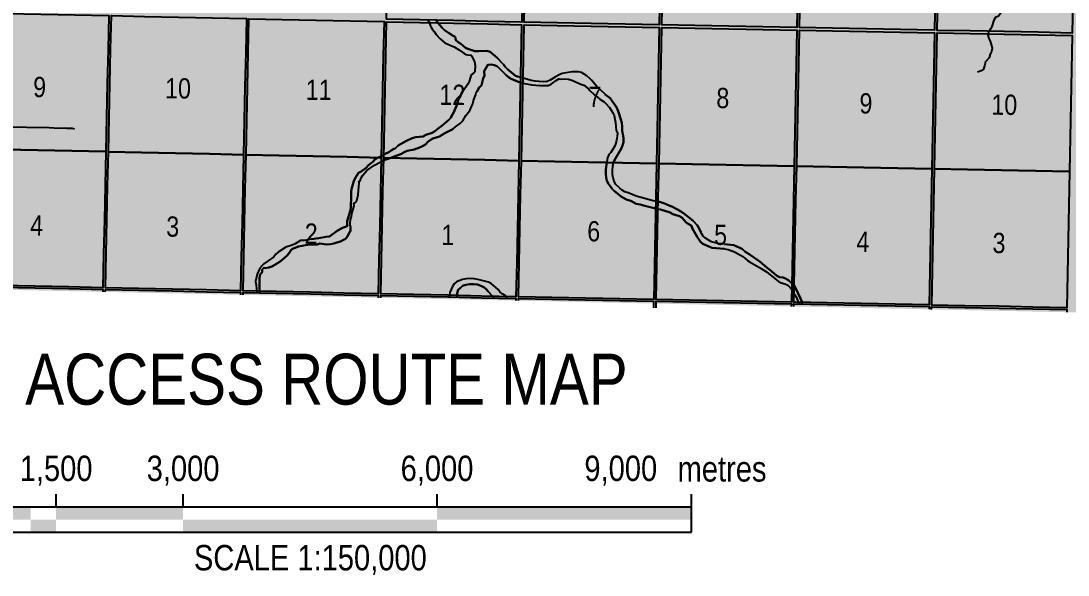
# Model space of a CAD drawing. Extents: x 406396 to 410344, y 6062839 to 6066265.
# Drawn here: x 409497.9 to 409909.4, y 6062839.4 to 6063057.3 of the extents above; entities that cross this region are included whole.
import ezdxf
from ezdxf.enums import TextEntityAlignment as Align

# ---------------------------------------------------------------- set-up
doc = ezdxf.new("R2010")
doc.units = 0
doc.header["$LTSCALE"] = 5
doc.linetypes.add('DASHED2', pattern=[9.525, 6.35, -3.175])
for name, color, linetype in [('30', 20, 'Continuous'), ('44', 7, 'Continuous'), ('DETAIL-T', 7, 'Continuous'), ('Quarters', 8, 'Continuous'), ('RoadSeg', 57, 'DASHED2'), ('T-WATER', 160, 'Continuous')]:
    doc.layers.add(name, color=color, linetype=linetype)
doc.layers.add('ROUTE-MAP-BACKGROUND-H', color=7, linetype='Continuous', true_color=0xf0ebff)
doc.styles.add('120', font='ARIALN.TTF', dxfattribs={"height": 13})
doc.styles.add('80', font='ARIALN.TTF', dxfattribs={"height": 10})
doc.styles.add('80CG', font='ARIALN.TTF', dxfattribs={"height": 10})

# ---------------------------------------------------------------- blocks, each defined once
blk = doc.blocks.new('*U433')
at = {"color": 0}
for p, q in [((-150, 0), (-150, 15)), ((-100, 10), (-100, 15)), ((-50, 10), (-50, 15)), ((50, 10), (50, 15)), ((150.24, 0), (150.24, 15)), ((-150, 10), (150.24, 10)), ((-150, 0), (150.24, 0))]:
    blk.add_line(p, q, dxfattribs=at)
for points in [[(-140, 10), (-130, 10), (-140, 5), (-130, 5)], [(-120, 10), (-110, 10), (-120, 5), (-110, 5)], [(-100, 10), (-50, 10), (-100, 5), (-50, 5)], [(50, 10), (150.24, 10), (50, 5), (150.24, 5)], [(-150, 5), (-140, 5), (-150, 0), (-140, 0)], [(-130, 5), (-120, 5), (-130, 0), (-120, 0)], [(-110, 5), (-100, 5), (-110, 0), (-100, 0)], [(-50, 5), (50, 5), (-50, 0), (50, 0)]]:
    blk.add_solid(points, dxfattribs=at)
at = {"color": 0, "style": '80'}
blk.add_text('metres', height=10, dxfattribs=at).set_placement((162.24, 20), align=Align.CENTER)
at = {"color": 0, "char_height": 10, "style": '80'}
for s, insert, attachment_point in [('0', (-150, 30.21), 2), ('1,500', (-100, 30.21), 2), ('3,000', (-50, 30.21), 2), ('6,000', (50, 30.21), 2), ('9,000', (136.7, 30.22), 3), ('SCALE 1:150,000', (0.12, -5), 2)]:
    blk.add_mtext(s, dxfattribs=dict(at, insert=insert, attachment_point=attachment_point))

msp = doc.modelspace()

# ---------------------------------------------------------------- hatches: boundary and pattern name
at = {"layer": 'ROUTE-MAP-BACKGROUND-H'}
h = msp.add_hatch(color=256, dxfattribs=at)
h.dxf.hatch_style = 1
h.paths.add_polyline_path([(410258.66, 6063255.58), (410260.58, 6063368.34), (410268.76, 6064233.9), (408843.43, 6064264.01), (408831.79, 6063292.96), (408823.13, 6062965.95), (408855.63, 6062965.09), (408869, 6062964.74), (410253.21, 6062935.45)])

# ---------------------------------------------------------------- linework, layer by layer
at = {"layer": '30', "color": 4, "linetype": 'Continuous'}
for points in [[(409688.43, 6062948.93), (409688.14, 6062949.36), (409687.05, 6062949.99), (409686.13, 6062950.73), (409685.45, 6062951.73), (409684.49, 6062952.46), (409682.69, 6062954), (409681.57, 6062954.56), (409677.48, 6062955.63), (409676.03, 6062955.88), (409674.39, 6062955.99), (409672.88, 6062955.85), (409671.46, 6062955.61), (409669.05, 6062954.65), (409668.15, 6062953.89), (409667.44, 6062952.9), (409667, 6062951.65), (409666.39, 6062950.56), (409666.32, 6062949.42)], [(409683.19, 6062949.05), (409681.45, 6062950.84), (409680.77, 6062951.86), (409679.84, 6062952.62), (409678.65, 6062953.18), (409677.33, 6062953.59), (409675.74, 6062953.75), (409674.11, 6062953.8), (409672.69, 6062953.56), (409671.47, 6062953.17), (409670.57, 6062952.38), (409669.76, 6062951.53), (409669.31, 6062950.26), (409669.3, 6062949.35)]]:
    msp.add_lwpolyline(points, dxfattribs=at)
at = {"layer": '44', "color": 7, "linetype": 'Continuous'}
msp.add_line((409612, 6062971.5), (409611.99, 6062971.5), dxfattribs=at)
msp.add_line((409612, 6062971.5), (409611.99, 6062971.5), dxfattribs=at)
at = {"layer": 'Quarters'}
for points in [[(409694.92, 6063069.89), (409694.66, 6063056.85), (409681.3, 6063057.14), (409667.95, 6063057.44), (409654.6, 6063057.73), (409641.58, 6063058.02), (409641.86, 6063071.06), (409642.14, 6063084.44), (409642.42, 6063097.82), (409642.7, 6063111.2), (409655.71, 6063110.91), (409669.06, 6063110.62), (409682.41, 6063110.32), (409695.76, 6063110.02), (409695.48, 6063096.65), (409695.2, 6063083.27)], [(409749, 6063068.82), (409748.73, 6063055.78), (409735.38, 6063056.04), (409722.03, 6063056.31), (409708.68, 6063056.57), (409695.66, 6063056.83), (409695.93, 6063069.87), (409696.21, 6063083.25), (409696.48, 6063096.63), (409696.76, 6063110), (409709.77, 6063109.75), (409723.12, 6063109.48), (409736.47, 6063109.22), (409749.81, 6063108.96), (409749.54, 6063095.58), (409749.27, 6063082.2)], [(409803.87, 6063107.89), (409803.61, 6063094.51), (409803.34, 6063081.13), (409803.07, 6063067.75), (409802.81, 6063054.71), (409789.46, 6063054.97), (409776.11, 6063055.24), (409762.75, 6063055.5), (409749.74, 6063055.76), (409750, 6063068.8), (409750.27, 6063082.18), (409750.55, 6063095.56), (409750.82, 6063108.94), (409763.83, 6063108.68), (409777.18, 6063108.41), (409790.53, 6063108.15)], [(409857.15, 6063066.68), (409856.89, 6063053.63), (409843.54, 6063053.9), (409830.19, 6063054.16), (409816.83, 6063054.43), (409803.81, 6063054.69), (409804.08, 6063067.73), (409804.34, 6063081.11), (409804.61, 6063094.49), (409804.88, 6063107.87), (409817.89, 6063107.61), (409831.24, 6063107.34), (409844.59, 6063107.08), (409857.93, 6063106.81), (409857.67, 6063093.43), (409857.41, 6063080.06)], [(409911.22, 6063065.6), (409910.97, 6063052.56), (409897.62, 6063052.83), (409884.27, 6063053.09), (409870.91, 6063053.36), (409857.9, 6063053.61), (409858.15, 6063066.66), (409858.41, 6063080.04), (409858.68, 6063093.41), (409858.94, 6063106.79), (409871.95, 6063106.54), (409885.3, 6063106.27), (409898.65, 6063106.01), (409912, 6063105.74), (409911.74, 6063092.36), (409911.48, 6063078.98)], [(409531.53, 6063019.27), (409531.24, 6063005.9), (409517.89, 6063006.19), (409504.53, 6063006.48), (409491.17, 6063006.78), (409478.15, 6063007.06), (409478.44, 6063020.44), (409478.74, 6063033.82), (409479.03, 6063047.2), (409479.33, 6063060.57), (409492.35, 6063060.29), (409505.7, 6063059.99), (409519.05, 6063059.7), (409532.41, 6063059.41), (409532.12, 6063046.03), (409531.83, 6063032.65)], [(409585.63, 6063018.09), (409585.34, 6063004.71), (409571.98, 6063005), (409558.63, 6063005.3), (409545.27, 6063005.59), (409532.25, 6063005.87), (409532.54, 6063019.25), (409532.83, 6063032.63), (409533.12, 6063046.01), (409533.41, 6063059.39), (409546.43, 6063059.1), (409559.78, 6063058.81), (409573.13, 6063058.52), (409586.48, 6063058.22), (409586.2, 6063044.85), (409585.91, 6063031.47)], [(409639.72, 6063016.9), (409639.43, 6063003.52), (409626.08, 6063003.82), (409612.72, 6063004.11), (409599.36, 6063004.4), (409586.34, 6063004.69), (409586.63, 6063018.07), (409586.91, 6063031.45), (409587.2, 6063044.82), (409587.49, 6063058.2), (409600.5, 6063057.92), (409613.86, 6063057.62), (409627.21, 6063057.33), (409640.56, 6063057.04), (409640.28, 6063043.66), (409640, 6063030.28)], [(409693.8, 6063015.71), (409693.53, 6063002.33), (409680.17, 6063002.63), (409666.82, 6063002.92), (409653.46, 6063003.21), (409640.44, 6063003.5), (409640.72, 6063016.88), (409641, 6063030.26), (409641.28, 6063043.64), (409641.56, 6063057.02), (409654.58, 6063056.73), (409667.93, 6063056.43), (409681.28, 6063056.14), (409694.63, 6063055.84), (409694.36, 6063042.47), (409694.08, 6063029.09)], [(409747.9, 6063014.64), (409747.62, 6063001.26), (409734.27, 6063001.53), (409720.91, 6063001.79), (409707.55, 6063002.06), (409694.53, 6063002.31), (409694.81, 6063015.69), (409695.08, 6063029.07), (409695.36, 6063042.45), (409695.64, 6063055.82), (409708.66, 6063055.57), (409722.01, 6063055.3), (409735.36, 6063055.04), (409748.71, 6063054.77), (409748.44, 6063041.4), (409748.17, 6063028.02)], [(409801.99, 6063013.57), (409801.72, 6063000.19), (409788.36, 6063000.46), (409775.01, 6063000.72), (409761.65, 6063000.99), (409748.63, 6063001.24), (409748.9, 6063014.62), (409749.17, 6063028), (409749.44, 6063041.38), (409749.72, 6063054.75), (409762.73, 6063054.5), (409776.09, 6063054.23), (409789.44, 6063053.97), (409802.79, 6063053.7), (409802.52, 6063040.33), (409802.26, 6063026.95)], [(409856.08, 6063012.49), (409855.82, 6062999.12), (409842.46, 6062999.38), (409829.11, 6062999.65), (409815.75, 6062999.91), (409802.73, 6063000.17), (409802.99, 6063013.55), (409803.26, 6063026.93), (409803.53, 6063040.31), (409803.79, 6063053.68), (409816.81, 6063053.43), (409830.17, 6063053.16), (409843.52, 6063052.89), (409856.87, 6063052.63), (409856.61, 6063039.25), (409856.35, 6063025.87)], [(409910.18, 6063011.42), (409909.92, 6062998.04), (409896.56, 6062998.31), (409883.21, 6062998.57), (409869.85, 6062998.84), (409856.83, 6062999.1), (409857.09, 6063012.47), (409857.35, 6063025.85), (409857.61, 6063039.23), (409857.88, 6063052.61), (409870.89, 6063052.35), (409884.25, 6063052.09), (409897.6, 6063051.82), (409910.95, 6063051.56), (409910.69, 6063038.18), (409910.44, 6063024.8)], [(409530.37, 6062965.76), (409530.08, 6062952.38), (409516.72, 6062952.68), (409503.36, 6062952.97), (409490, 6062953.26), (409476.97, 6062953.55), (409477.26, 6062966.93), (409477.56, 6062980.3), (409477.85, 6062993.68), (409478.15, 6063007.06), (409491.17, 6063006.78), (409504.53, 6063006.48), (409517.89, 6063006.19), (409531.24, 6063005.9), (409530.95, 6062992.52), (409530.66, 6062979.14)], [(409584.48, 6062964.57), (409584.2, 6062951.2), (409570.83, 6062951.49), (409557.47, 6062951.78), (409544.11, 6062952.07), (409531.08, 6062952.36), (409531.38, 6062965.74), (409531.67, 6062979.12), (409531.96, 6062992.5), (409532.25, 6063005.87), (409545.27, 6063005.59), (409558.63, 6063005.3), (409571.98, 6063005), (409585.34, 6063004.71), (409585.05, 6062991.33), (409584.77, 6062977.95)], [(409638.59, 6062963.39), (409638.31, 6062950.01), (409624.95, 6062950.3), (409611.59, 6062950.59), (409598.23, 6062950.89), (409585.2, 6062951.17), (409585.49, 6062964.55), (409585.77, 6062977.93), (409586.06, 6062991.31), (409586.34, 6063004.69), (409599.36, 6063004.4), (409612.72, 6063004.11), (409626.08, 6063003.82), (409639.43, 6063003.52), (409639.15, 6062990.14), (409638.87, 6062976.77)], [(409692.7, 6062962.2), (409692.42, 6062948.82), (409679.06, 6062949.11), (409665.7, 6062949.41), (409652.34, 6062949.7), (409639.31, 6062949.99), (409639.59, 6062963.37), (409639.88, 6062976.74), (409640.16, 6062990.12), (409640.44, 6063003.5), (409653.46, 6063003.21), (409666.82, 6063002.92), (409680.17, 6063002.63), (409693.53, 6063002.33), (409693.25, 6062988.95), (409692.98, 6062975.58)], [(409746.81, 6062961.13), (409746.54, 6062947.75), (409733.18, 6062948.02), (409719.81, 6062948.28), (409706.45, 6062948.54), (409693.43, 6062948.8), (409693.7, 6062962.18), (409693.98, 6062975.56), (409694.26, 6062988.93), (409694.53, 6063002.31), (409707.55, 6063002.06), (409720.91, 6063001.79), (409734.27, 6063001.53), (409747.62, 6063001.26), (409747.35, 6062987.89), (409747.08, 6062974.51)], [(409800.92, 6062960.06), (409800.65, 6062946.68), (409787.29, 6062946.94), (409773.93, 6062947.21), (409760.57, 6062947.47), (409747.54, 6062947.73), (409747.81, 6062961.11), (409748.08, 6062974.49), (409748.36, 6062987.87), (409748.63, 6063001.24), (409761.65, 6063000.99), (409775.01, 6063000.72), (409788.36, 6063000.46), (409801.72, 6063000.19), (409801.46, 6062986.81), (409801.19, 6062973.43)], [(409855.04, 6062958.98), (409854.77, 6062945.6), (409841.41, 6062945.87), (409828.05, 6062946.13), (409814.69, 6062946.4), (409801.66, 6062946.66), (409801.92, 6062960.04), (409802.19, 6062973.41), (409802.46, 6062986.79), (409802.73, 6063000.17), (409815.75, 6062999.91), (409829.11, 6062999.65), (409842.46, 6062999.38), (409855.82, 6062999.12), (409855.56, 6062985.74), (409855.3, 6062972.36)], [(409909.15, 6062957.9), (409908.89, 6062944.53), (409895.53, 6062944.79), (409882.17, 6062945.06), (409868.81, 6062945.32), (409855.78, 6062945.58), (409856.04, 6062958.96), (409856.3, 6062972.34), (409856.56, 6062985.72), (409856.83, 6062999.1), (409869.85, 6062998.84), (409883.21, 6062998.57), (409896.56, 6062998.31), (409909.92, 6062998.04), (409909.66, 6062984.66), (409909.41, 6062971.28)]]:
    msp.add_lwpolyline(points, close=True, dxfattribs=at)
for points in [[(409476.93, 6062951.88), (409476.95, 6062952.88), (409489.98, 6062952.59), (409503.34, 6062952.3), (409516.71, 6062952.01), (409530.07, 6062951.71), (409530.05, 6062950.76)], [(409531.05, 6062950.73), (409531.07, 6062951.69), (409544.1, 6062951.41), (409557.46, 6062951.11), (409570.82, 6062950.82), (409584.18, 6062950.53), (409584.16, 6062949.61)], [(409585.17, 6062949.59), (409585.19, 6062950.5), (409598.21, 6062950.22), (409611.57, 6062949.93), (409624.93, 6062949.63), (409638.3, 6062949.34), (409638.28, 6062948.46)], [(409639.28, 6062948.44), (409639.3, 6062949.32), (409652.33, 6062949.03), (409665.69, 6062948.74), (409679.05, 6062948.45), (409692.41, 6062948.15), (409692.39, 6062947.32)], [(409693.39, 6062947.3), (409693.41, 6062948.13), (409706.44, 6062947.88), (409719.8, 6062947.61), (409733.16, 6062947.35), (409746.52, 6062947.08), (409746.47, 6062944.44)], [(409747.47, 6062944.42), (409747.53, 6062947.06), (409760.55, 6062946.8), (409773.92, 6062946.54), (409787.28, 6062946.27), (409800.64, 6062946.01), (409800.62, 6062945.03)], [(409801.62, 6062945.01), (409801.64, 6062945.99), (409814.67, 6062945.73), (409828.04, 6062945.46), (409841.4, 6062945.2), (409854.76, 6062944.93), (409854.74, 6062943.88)], [(409855.74, 6062943.86), (409855.76, 6062944.91), (409868.79, 6062944.65), (409882.15, 6062944.39), (409895.52, 6062944.12), (409908.88, 6062943.86), (409908.86, 6062942.74)]]:
    msp.add_lwpolyline(points, dxfattribs=at)
at = {"layer": 'RoadSeg'}
msp.add_lwpolyline([(409518.87, 6063014.68), (409518.07, 6063014.94), (409515.94, 6063014.98), (409515.14, 6063015.17), (409512.78, 6063015.04), (409509.02, 6063015.24), (409491.25, 6063015.57), (409484.57, 6063015.47), (409474.85, 6063015.67)], dxfattribs=at)
at = {"layer": 'T-WATER'}
for p, q in [((409803.31, 6062946.65), (409803.55, 6062945.97)), ((409804.92, 6062945.95), (409804.79, 6062946.62))]:
    msp.add_line(p, q, dxfattribs=at)
for points in [[(409884.45, 6063064.14), (409884.45, 6063064.14), (409882.74, 6063060.16), (409882.07, 6063059.2), (409880.88, 6063058.67), (409880.26, 6063057.64), (409879.45, 6063055.12), (409878.87, 6063054.04), (409878.27, 6063053.23)], [(409658.35, 6063056.67), (409658.08, 6063057.4), (409657.9, 6063057.68)], [(409661.08, 6063057.61), (409661.75, 6063056.59), (409661.89, 6063056.38), (409663.41, 6063054.54), (409664.34, 6063053.74), (409666.28, 6063052.31), (409667.79, 6063051.48), (409668.49, 6063051.1), (409668.84, 6063049.79), (409669.71, 6063048.99), (409670.72, 6063048.3), (409671.62, 6063047.48), (409672.56, 6063046.75), (409673.45, 6063046.33), (409676.31, 6063045.38), (409677.85, 6063045.41), (409680.98, 6063045.61), (409682.26, 6063045.2), (409685.01, 6063042.86), (409687.51, 6063040.2), (409688.23, 6063039.21), (409689.03, 6063038.33), (409692.24, 6063035.76), (409693.06, 6063035.41), (409694.17, 6063035.19)], [(409658.08, 6063057.4), (409658.35, 6063056.67), (409658.97, 6063054.99), (409659.63, 6063053.95), (409660.45, 6063053.07), (409661, 6063051.93), (409662.65, 6063050.22)], [(409658.35, 6063056.67), (409658.97, 6063054.99), (409659.63, 6063053.95), (409660.45, 6063053.07), (409661, 6063051.93), (409662.65, 6063050.22), (409664.48, 6063048.65), (409666.8, 6063047.59), (409667.71, 6063047.3)], [(409667.79, 6063051.48), (409666.28, 6063052.31), (409664.34, 6063053.74), (409663.41, 6063054.54), (409661.89, 6063056.38), (409661.75, 6063056.59)], [(409662.65, 6063050.22), (409664.48, 6063048.65), (409666.8, 6063047.59), (409667.71, 6063047.3), (409668.11, 6063047.17), (409670.23, 6063045.87), (409671.18, 6063045.1), (409672.03, 6063044.53), (409672.9, 6063044.14), (409673.4, 6063043.95), (409674.76, 6063043.79), (409675.05, 6063043.45), (409676.12, 6063041.21), (409676.34, 6063039.76), (409676.27, 6063037.3), (409675.82, 6063036.84), (409674.85, 6063036.13), (409673.98, 6063033.55), (409673.44, 6063032.39), (409671.5, 6063029.61), (409671.34, 6063029.39), (409670.33, 6063027.21), (409669.86, 6063026.54), (409669.02, 6063023.88), (409668, 6063021.48), (409667.13, 6063019.84), (409666.83, 6063019.26), (409666.07, 6063018.36), (409663.31, 6063016.09), (409662.31, 6063015.42), (409660.56, 6063013.95), (409659.52, 6063013.35), (409657.06, 6063012.45), (409655.95, 6063011.9), (409654.54, 6063011.67), (409653.01, 6063011.54), (409651.68, 6063011.18), (409649.34, 6063010.1), (409646.08, 6063008.3), (409644.98, 6063007.2), (409644.45, 6063006.99), (409643.41, 6063006.38), (409642.51, 6063005.64), (409641.33, 6063005.14), (409640.42, 6063004.49), (409640.35, 6063004.44), (409639.41, 6063004.05), (409638.23, 6063003.57), (409637.94, 6063003.46), (409636.95, 6063002.78), (409636.2, 6063001.87), (409635.19, 6063001.24), (409634.28, 6063000.46), (409633.49, 6062999.56), (409631.62, 6062998.1), (409630.5, 6062997.57), (409629.22, 6062995.49), (409628.68, 6062994.32), (409627.89, 6062991.72), (409627.68, 6062990.18), (409627.7, 6062986.96), (409627.53, 6062985.37), (409627.57, 6062983.85), (409627.27, 6062982.45), (409626.04, 6062978.53), (409626.03, 6062977.13), (409626.05, 6062977.07), (409626.17, 6062976.74), (409625.48, 6062976.31), (409624.22, 6062975.92), (409622.13, 6062974.7), (409619.14, 6062972.59), (409617.68, 6062972.43), (409614.95, 6062971.82), (409612, 6062971.5)], [(409694.17, 6063035.19), (409693.06, 6063035.41), (409692.24, 6063035.76), (409689.03, 6063038.33), (409688.23, 6063039.21), (409687.51, 6063040.2), (409685.01, 6063042.86), (409682.26, 6063045.2), (409680.98, 6063045.61), (409677.85, 6063045.41), (409676.31, 6063045.38), (409673.45, 6063046.33), (409672.56, 6063046.75), (409671.62, 6063047.48), (409670.72, 6063048.3), (409669.71, 6063048.99), (409668.84, 6063049.79), (409668.49, 6063051.1), (409667.79, 6063051.48)], [(409877.94, 6063052.24), (409877.8, 6063051.69), (409878.19, 6063050.42), (409878.76, 6063049.33), (409879.2, 6063048.1), (409879.54, 6063046.77)], [(409878.27, 6063053.23), (409878.14, 6063053.07), (409877.94, 6063052.24)], [(409667.71, 6063047.3), (409668.11, 6063047.17), (409670.23, 6063045.87), (409671.18, 6063045.1), (409672.03, 6063044.53), (409672.9, 6063044.14), (409673.4, 6063043.95), (409674.76, 6063043.79), (409675.05, 6063043.45), (409676.12, 6063041.21), (409676.34, 6063039.76), (409676.27, 6063037.3), (409675.82, 6063036.84), (409674.85, 6063036.13), (409673.98, 6063033.55), (409673.44, 6063032.39), (409671.5, 6063029.61)], [(409879.54, 6063046.77), (409879.55, 6063046.47), (409879.3, 6063045.34), (409878.73, 6063044.24), (409878.38, 6063042.83), (409876.86, 6063041.07), (409876.74, 6063040.75), (409876.59, 6063039.66), (409876.2, 6063038.36), (409875.19, 6063037.72), (409873.76, 6063037.18)], [(409694.13, 6063033.06), (409691.71, 6063033.95), (409690.54, 6063034.51), (409689.52, 6063035.19), (409688.62, 6063035.96), (409685.21, 6063039.34), (409684.02, 6063039.85), (409682.64, 6063040.17), (409681.39, 6063040.07), (409679.95, 6063037.59), (409679.86, 6063037.31), (409680.01, 6063035.91), (409679.56, 6063034.69), (409679.45, 6063034.23), (409678.92, 6063031.91), (409677.95, 6063031.16), (409677, 6063029.49)], [(409679.45, 6063034.23), (409679.56, 6063034.69), (409680.01, 6063035.91), (409679.86, 6063037.31), (409679.95, 6063037.59), (409681.39, 6063040.07), (409682.64, 6063040.17), (409684.02, 6063039.85), (409685.21, 6063039.34), (409688.62, 6063035.96), (409689.52, 6063035.19), (409690.54, 6063034.51), (409691.71, 6063033.95), (409694.13, 6063033.06)], [(409721.55, 6063034.55), (409720.27, 6063035.77), (409718.21, 6063037.05), (409716.97, 6063037.35), (409714.49, 6063037.23), (409710.56, 6063036.58), (409709.7, 6063036.28), (409707.89, 6063035.32), (409706.94, 6063034.61), (409705.87, 6063033.99), (409704.7, 6063033.51), (409703.15, 6063033.37), (409699.91, 6063033.6), (409698.39, 6063033.84), (409695.73, 6063034.66), (409695.17, 6063034.87)], [(409721.55, 6063034.55), (409720.27, 6063035.77), (409718.21, 6063037.05), (409716.97, 6063037.35), (409714.49, 6063037.23), (409710.56, 6063036.58), (409709.7, 6063036.28), (409707.89, 6063035.32), (409706.94, 6063034.61), (409705.87, 6063033.99), (409704.7, 6063033.51), (409703.15, 6063033.37), (409699.91, 6063033.6)], [(409591.92, 6062950.38), (409591.78, 6062951.05), (409591.65, 6062951.68), (409591.59, 6062956.23), (409591.94, 6062957.58), (409592.7, 6062958.53), (409592.71, 6062959.61), (409593.31, 6062960.19), (409593.89, 6062960.11), (409595.34, 6062960.3), (409596.54, 6062960.77), (409597.64, 6062961.33), (409599.7, 6062962.64), (409600.56, 6062963.41), (409601.49, 6062964.11), (409602.4, 6062964.93), (409603.19, 6062965.82), (409604.17, 6062967.47), (409604.58, 6062967.67), (409607.02, 6062968.6), (409611.14, 6062969.35), (409611.95, 6062969.37), (409614.31, 6062969.43), (409615.29, 6062969.76), (409618.02, 6062969.34), (409619.5, 6062969.48), (409620.84, 6062969.78), (409622.08, 6062970.2), (409623.4, 6062970.54), (409624.68, 6062971.24), (409625.43, 6062971.58), (409626.15, 6062972.54), (409626.72, 6062973.68), (409627.35, 6062974.73), (409627.38, 6062976.2), (409627.27, 6062977.04), (409627.2, 6062977.63), (409627.39, 6062979.17), (409627.81, 6062980.45), (409628.05, 6062981.9), (409628.77, 6062984.61), (409628.66, 6062985.57), (409629.19, 6062985.96), (409629.92, 6062986.65), (409630.36, 6062988.93), (409630.49, 6062990.57), (409630.73, 6062992.05), (409630.85, 6062993.6), (409630.61, 6062994.2), (409631.14, 6062994.39), (409631.64, 6062995.65), (409632.26, 6062996.69), (409633.86, 6062998.46), (409636.86, 6063000.52), (409639.04, 6063001.72), (409639.36, 6063001.87), (409640.38, 6063002.37), (409641.34, 6063002.84), (409642.59, 6063003.23), (409643.21, 6063003.46), (409647.45, 6063005.07), (409648.48, 6063005.69), (409649.67, 6063006.17), (409652.44, 6063006.69), (409654.88, 6063007.63), (409655.96, 6063008.21), (409656.96, 6063008.88), (409657.78, 6063009.74), (409658.75, 6063010.47), (409659.81, 6063011.13), (409662.41, 6063011.89), (409663.47, 6063012.45), (409664.46, 6063013.19), (409666.76, 6063014.29), (409667.02, 6063014.45), (409667.79, 6063014.92), (409668.69, 6063015.69), (409670.64, 6063017.16), (409671.52, 6063018.03), (409672.76, 6063020.17), (409673.74, 6063021.45), (409674.36, 6063022.35), (409675.06, 6063023.92), (409675.42, 6063024.74), (409675.78, 6063026.07), (409676.65, 6063028.43), (409676.79, 6063029.11), (409677, 6063029.49), (409677.95, 6063031.16), (409678.92, 6063031.91), (409679.45, 6063034.23)], [(409695.13, 6063032.86), (409694.24, 6063033.02), (409694.13, 6063033.06)], [(409694.13, 6063033.06), (409694.24, 6063033.02), (409695.13, 6063032.86)], [(409695.17, 6063034.87), (409694.49, 6063035.12), (409694.17, 6063035.19)], [(409695.17, 6063034.87), (409694.49, 6063035.12), (409694.17, 6063035.19)], [(409695.13, 6063032.86), (409698.64, 6063032.24), (409701.8, 6063031.93), (409705.13, 6063031.93), (409706.28, 6063032.46), (409708.22, 6063033.91), (409709.31, 6063034.51), (409709.78, 6063034.42), (409711.52, 6063034.51), (409713.07, 6063034.38), (409714.43, 6063034.05), (409717.85, 6063032.46), (409719.09, 6063032.04), (409720.95, 6063030.57), (409721.45, 6063030)], [(409695.13, 6063032.86), (409698.64, 6063032.24), (409701.8, 6063031.93), (409705.13, 6063031.93), (409706.28, 6063032.46), (409708.22, 6063033.91), (409709.31, 6063034.51), (409709.78, 6063034.42), (409711.52, 6063034.51), (409713.07, 6063034.38), (409714.43, 6063034.05), (409717.85, 6063032.46), (409719.09, 6063032.04), (409720.95, 6063030.57), (409721.45, 6063030)], [(409699.91, 6063033.6), (409698.39, 6063033.84), (409695.73, 6063034.66), (409695.17, 6063034.87)], [(409727.45, 6063028.45), (409724.16, 6063031.54), (409722.06, 6063034.06), (409721.55, 6063034.55)], [(409727.45, 6063028.45), (409724.16, 6063031.54), (409722.06, 6063034.06), (409721.55, 6063034.55)], [(409667.02, 6063014.45), (409667.79, 6063014.92), (409668.69, 6063015.69), (409670.64, 6063017.16), (409671.52, 6063018.03), (409672.76, 6063020.17), (409673.74, 6063021.45), (409674.36, 6063022.35), (409675.06, 6063023.92), (409675.42, 6063024.74), (409675.78, 6063026.07), (409676.65, 6063028.43), (409676.79, 6063029.11), (409677, 6063029.49)], [(409667.13, 6063019.84), (409668, 6063021.48), (409669.02, 6063023.88), (409669.86, 6063026.54), (409670.33, 6063027.21), (409671.34, 6063029.39), (409671.5, 6063029.61)], [(409721.45, 6063030), (409721.74, 6063029.69), (409722.97, 6063028.54)], [(409721.45, 6063030), (409721.74, 6063029.69), (409722.97, 6063028.54)], [(409722.97, 6063028.54), (409723.47, 6063028.07), (409724.45, 6063027.38), (409725.38, 6063026.6), (409726.38, 6063025.92), (409727.13, 6063025.54), (409727.66, 6063025.02), (409729.17, 6063023.21), (409730.42, 6063021.15), (409730.98, 6063020.06), (409731.21, 6063018.62), (409731.58, 6063017.32), (409731.61, 6063015.74), (409731.77, 6063014.28), (409732.38, 6063013.22), (409732.02, 6063011), (409731.9, 6063010.24), (409731.56, 6063008.82), (409731.02, 6063007.67), (409729.69, 6063005.6), (409728.89, 6063004.72), (409728.44, 6063003.48), (409728.14, 6063002.01), (409728.09, 6063001.67)], [(409722.97, 6063028.54), (409723.47, 6063028.07), (409724.45, 6063027.38), (409725.38, 6063026.6), (409726.38, 6063025.92), (409727.13, 6063025.54), (409727.66, 6063025.02), (409729.17, 6063023.21), (409730.42, 6063021.15), (409730.98, 6063020.06), (409731.21, 6063018.62), (409731.58, 6063017.32), (409731.61, 6063015.74), (409731.77, 6063014.28), (409732.38, 6063013.22), (409732.02, 6063011), (409731.9, 6063010.24), (409731.56, 6063008.82), (409731.02, 6063007.67), (409729.69, 6063005.6), (409728.89, 6063004.72), (409728.44, 6063003.48), (409728.14, 6063002.01), (409728.09, 6063001.67)], [(409727.45, 6063028.45), (409727.49, 6063028.42), (409729.5, 6063026.96), (409729.91, 6063026.11), (409731.88, 6063023.41), (409732.63, 6063021.77), (409732.9, 6063021.09), (409733.68, 6063018.55), (409733.96, 6063017.17), (409734.1, 6063015.69), (409734.13, 6063014.09), (409734.45, 6063012.77), (409734.65, 6063011.31), (409734.65, 6063009.68), (409734.33, 6063008.29), (409733.82, 6063007.05), (409731.25, 6063002.79), (409730.79, 6063001.62)], [(409730.79, 6063001.62), (409731.25, 6063002.79), (409733.82, 6063007.05), (409734.33, 6063008.29), (409734.65, 6063009.68), (409734.65, 6063011.31), (409734.45, 6063012.77), (409734.13, 6063014.09), (409734.1, 6063015.69), (409733.96, 6063017.17), (409733.68, 6063018.55), (409732.9, 6063021.09), (409732.63, 6063021.77), (409731.88, 6063023.41), (409729.91, 6063026.11), (409729.5, 6063026.96), (409727.49, 6063028.42), (409727.45, 6063028.45)], [(409640.42, 6063004.49), (409641.33, 6063005.14), (409642.51, 6063005.64), (409643.41, 6063006.38), (409644.45, 6063006.99), (409644.98, 6063007.2), (409646.08, 6063008.3), (409649.34, 6063010.1), (409651.68, 6063011.18), (409653.01, 6063011.54), (409654.54, 6063011.67), (409655.95, 6063011.9), (409657.06, 6063012.45), (409659.52, 6063013.35), (409660.56, 6063013.95), (409662.31, 6063015.42), (409663.31, 6063016.09), (409666.07, 6063018.36), (409666.83, 6063019.26), (409667.13, 6063019.84)], [(409667.02, 6063014.45), (409666.76, 6063014.29), (409664.46, 6063013.19), (409663.47, 6063012.45), (409662.41, 6063011.89), (409659.81, 6063011.13), (409658.75, 6063010.47), (409657.78, 6063009.74), (409656.96, 6063008.88), (409655.96, 6063008.21), (409654.88, 6063007.63), (409652.44, 6063006.69), (409649.67, 6063006.17), (409648.48, 6063005.69), (409647.45, 6063005.07), (409643.21, 6063003.46)], [(409640.42, 6063004.49), (409640.35, 6063004.44), (409639.41, 6063004.05)], [(409626.05, 6062977.07), (409626.03, 6062977.13), (409626.04, 6062978.53), (409627.27, 6062982.45), (409627.57, 6062983.85), (409627.53, 6062985.37), (409627.7, 6062986.96), (409627.68, 6062990.18), (409627.89, 6062991.72), (409628.68, 6062994.32), (409629.22, 6062995.49), (409630.5, 6062997.57), (409631.62, 6062998.1), (409633.49, 6062999.56), (409634.28, 6063000.46), (409635.19, 6063001.24), (409636.2, 6063001.87), (409636.95, 6063002.78), (409637.94, 6063003.46), (409638.23, 6063003.57)], [(409627.27, 6062977.04), (409627.2, 6062977.63), (409627.39, 6062979.17), (409627.81, 6062980.45), (409628.05, 6062981.9), (409628.77, 6062984.61), (409628.66, 6062985.57), (409629.19, 6062985.96), (409629.92, 6062986.65), (409630.36, 6062988.93), (409630.49, 6062990.57), (409630.73, 6062992.05), (409630.85, 6062993.6), (409630.61, 6062994.2), (409631.14, 6062994.39), (409631.64, 6062995.65), (409632.26, 6062996.69), (409633.86, 6062998.46), (409636.86, 6063000.52), (409639.04, 6063001.72), (409639.36, 6063001.87)], [(409640.38, 6063002.37), (409641.34, 6063002.84), (409642.59, 6063003.23), (409643.21, 6063003.46)], [(409747.23, 6062983.51), (409743.07, 6062984.58), (409741.19, 6062985.14), (409739.66, 6062985.31), (409737.57, 6062986.5), (409736.1, 6062986.95), (409733.88, 6062988.11), (409731.01, 6062990.47), (409730.17, 6062991.31), (409728.77, 6062993.28), (409728.19, 6062994.36), (409727.87, 6062995.72), (409727.72, 6062997.24), (409727.77, 6062998.92), (409728.09, 6063001.67)], [(409728.09, 6063001.67), (409727.77, 6062998.92), (409727.72, 6062997.24), (409727.87, 6062995.72), (409728.19, 6062994.36), (409728.77, 6062993.28), (409730.17, 6062991.31), (409731.01, 6062990.47), (409733.88, 6062988.11), (409736.1, 6062986.95), (409737.57, 6062986.5), (409739.66, 6062985.31), (409741.19, 6062985.14), (409743.07, 6062984.58), (409747.23, 6062983.51)], [(409747.29, 6062986.46), (409746.39, 6062986.59), (409741.07, 6062988.06), (409739.66, 6062988.37), (409736.53, 6062989.69), (409735.23, 6062990.11), (409734.18, 6062990.74), (409733.22, 6062991.47), (409731.52, 6062993.14), (409730.95, 6062994.26), (409730.59, 6062995.59), (409730.32, 6062996.95), (409730.33, 6062998.59), (409730.49, 6063000.14), (409730.78, 6063001.57), (409730.79, 6063001.62)], [(409747.29, 6062986.46), (409746.39, 6062986.59), (409741.07, 6062988.06), (409739.66, 6062988.37), (409736.53, 6062989.69), (409735.23, 6062990.11), (409734.18, 6062990.74), (409733.22, 6062991.47), (409731.52, 6062993.14), (409730.95, 6062994.26), (409730.59, 6062995.59), (409730.32, 6062996.95), (409730.33, 6062998.59), (409730.49, 6063000.14), (409730.78, 6063001.57), (409730.79, 6063001.62)], [(409747.23, 6062983.51), (409747.67, 6062983.4), (409748.23, 6062983.31)], [(409747.23, 6062983.51), (409747.67, 6062983.4), (409748.23, 6062983.31)], [(409748.29, 6062986.27), (409747.88, 6062986.37), (409747.29, 6062986.46)], [(409748.29, 6062986.27), (409747.88, 6062986.37), (409747.29, 6062986.46)], [(409748.29, 6062986.27), (409749.24, 6062986.03), (409750.49, 6062985.58), (409752.84, 6062984.59), (409753.7, 6062984.34), (409756.17, 6062983.05), (409758.2, 6062981.69), (409762, 6062978.71), (409763.6, 6062976.92), (409764.23, 6062975.88), (409765.06, 6062974.18)], [(409765.06, 6062974.18), (409764.23, 6062975.88), (409763.6, 6062976.92), (409762, 6062978.71), (409758.2, 6062981.69), (409756.17, 6062983.05), (409753.7, 6062984.34), (409752.84, 6062984.59), (409750.49, 6062985.58), (409749.24, 6062986.03), (409748.29, 6062986.27)], [(409762.56, 6062974.23), (409761.8, 6062975.57), (409761.34, 6062976.74), (409759.25, 6062978.06), (409757.7, 6062979.83), (409756.68, 6062980.49), (409754.1, 6062981.31), (409753.06, 6062981.95), (409749.16, 6062983.17), (409748.23, 6062983.31)], [(409748.23, 6062983.31), (409749.16, 6062983.17), (409753.06, 6062981.95), (409754.1, 6062981.31), (409756.68, 6062980.49), (409757.7, 6062979.83), (409759.25, 6062978.06), (409761.34, 6062976.74), (409761.8, 6062975.57), (409762.56, 6062974.23)], [(409627.27, 6062977.04), (409627.38, 6062976.2), (409627.35, 6062974.73), (409626.72, 6062973.68), (409626.15, 6062972.54), (409625.43, 6062971.58), (409624.68, 6062971.24), (409623.4, 6062970.54), (409622.08, 6062970.2), (409620.84, 6062969.78), (409619.5, 6062969.48), (409618.02, 6062969.34), (409615.29, 6062969.76), (409614.31, 6062969.43), (409611.95, 6062969.37)], [(409612, 6062971.5), (409614.95, 6062971.82), (409617.68, 6062972.43), (409619.14, 6062972.59), (409622.13, 6062974.7), (409624.22, 6062975.92), (409625.48, 6062976.31), (409626.17, 6062976.74), (409626.05, 6062977.07)], [(409611.99, 6062971.5), (409609.25, 6062970.97), (409607.74, 6062970.93), (409605.62, 6062969.7), (409604.47, 6062969.13), (409601.93, 6062968.36), (409598.91, 6062966.37), (409598.02, 6062965.54), (409597.28, 6062964.56), (409596.33, 6062963.81), (409593.3, 6062961.75), (409592.77, 6062961.29), (409591.8, 6062960.03), (409590.71, 6062957.74), (409590.1, 6062954.85), (409590.32, 6062953.46), (409590.42, 6062951.89), (409590.59, 6062951.08), (409590.7, 6062950.5), (409590.75, 6062950.41)], [(409612, 6062971.5), (409609.25, 6062970.97), (409607.74, 6062970.93), (409605.62, 6062969.7), (409604.47, 6062969.13), (409601.93, 6062968.36), (409598.91, 6062966.37), (409598.02, 6062965.54), (409597.28, 6062964.56), (409596.33, 6062963.81), (409593.3, 6062961.75), (409592.77, 6062961.29), (409591.8, 6062960.03), (409590.71, 6062957.74), (409590.1, 6062954.85), (409590.32, 6062953.46), (409590.42, 6062951.89), (409590.59, 6062951.08)], [(409774.31, 6062967.65), (409771.08, 6062967.92), (409769.55, 6062968.12), (409768.21, 6062968.53), (409765.91, 6062969.64), (409764.98, 6062970.41), (409763.59, 6062972.4), (409762.56, 6062974.23)], [(409762.56, 6062974.23), (409763.59, 6062972.4), (409764.98, 6062970.41), (409765.91, 6062969.64), (409768.21, 6062968.53), (409769.55, 6062968.12), (409771.08, 6062967.92), (409774.31, 6062967.65)], [(409774.34, 6062969.57), (409773.34, 6062969.69), (409771.73, 6062969.78), (409769.28, 6062970.44), (409768.99, 6062970.52), (409766.89, 6062971.83), (409766.02, 6062972.66), (409765.32, 6062973.64), (409765.06, 6062974.18)], [(409774.34, 6062969.57), (409773.34, 6062969.69), (409771.73, 6062969.78), (409769.28, 6062970.44), (409768.99, 6062970.52), (409766.89, 6062971.83), (409766.02, 6062972.66), (409765.32, 6062973.64), (409765.06, 6062974.18)], [(409611.95, 6062969.37), (409611.14, 6062969.35), (409607.02, 6062968.6), (409604.58, 6062967.67), (409604.17, 6062967.47), (409603.19, 6062965.82), (409602.4, 6062964.93), (409601.49, 6062964.11), (409600.56, 6062963.41), (409599.7, 6062962.64), (409597.64, 6062961.33), (409596.54, 6062960.77), (409595.34, 6062960.3), (409593.89, 6062960.11), (409593.31, 6062960.19), (409592.71, 6062959.61), (409592.7, 6062958.53), (409591.94, 6062957.58), (409591.59, 6062956.23), (409591.65, 6062951.68), (409591.78, 6062951.05)], [(409774.31, 6062967.65), (409774.32, 6062967.65), (409775.77, 6062967.38), (409778.29, 6062966.51), (409781.53, 6062964.65), (409783.44, 6062963.13), (409784.46, 6062962.45), (409788.81, 6062960), (409790.85, 6062958.64), (409795.55, 6062954.87), (409796.69, 6062954.31), (409798.03, 6062953.92), (409799.2, 6062953.38), (409800.72, 6062951.75)], [(409774.31, 6062967.65), (409774.32, 6062967.65), (409775.77, 6062967.38), (409778.29, 6062966.51), (409781.53, 6062964.65), (409783.44, 6062963.13), (409784.46, 6062962.45), (409788.81, 6062960), (409790.85, 6062958.64), (409795.55, 6062954.87), (409796.69, 6062954.31), (409798.03, 6062953.92), (409799.2, 6062953.38), (409800.72, 6062951.75)], [(409774.34, 6062969.57), (409778, 6062969.14), (409780.4, 6062968.11), (409781.45, 6062967.48), (409782.31, 6062966.63), (409784.4, 6062965.28), (409788.38, 6062962.52), (409791.14, 6062960.17), (409792.12, 6062959.45), (409794.84, 6062957.12), (409795.97, 6062956.56), (409797.45, 6062956.4), (409798.61, 6062955.87), (409799.66, 6062955.2), (409800.49, 6062954.44), (409800.77, 6062954.23)], [(409800.77, 6062954.23), (409800.49, 6062954.44), (409799.66, 6062955.2), (409798.61, 6062955.87), (409797.45, 6062956.4), (409795.97, 6062956.56), (409794.84, 6062957.12), (409792.12, 6062959.45), (409791.14, 6062960.17), (409788.38, 6062962.52), (409784.4, 6062965.28), (409782.31, 6062966.63), (409781.45, 6062967.48), (409780.4, 6062968.11), (409778, 6062969.14), (409774.34, 6062969.57)], [(409688.91, 6062948.25), (409688.81, 6062948.36), (409688.43, 6062948.93), (409688.14, 6062949.36), (409687.05, 6062949.99), (409686.13, 6062950.73), (409685.45, 6062951.73), (409684.49, 6062952.46), (409682.69, 6062954), (409681.57, 6062954.56), (409677.48, 6062955.63), (409676.03, 6062955.88), (409674.39, 6062955.99), (409672.88, 6062955.85), (409671.46, 6062955.61), (409669.05, 6062954.65), (409668.15, 6062953.89), (409667.44, 6062952.9), (409667, 6062951.65), (409666.39, 6062950.56), (409666.32, 6062949.42), (409666.3, 6062949.02), (409666.33, 6062948.75)], [(409590.75, 6062950.41), (409590.7, 6062950.5), (409590.59, 6062951.08)], [(409669.3, 6062948.68), (409669.3, 6062949.35), (409669.31, 6062950.26), (409669.76, 6062951.53), (409670.57, 6062952.38), (409671.47, 6062953.17), (409672.69, 6062953.56), (409674.11, 6062953.8), (409675.74, 6062953.75), (409677.33, 6062953.59), (409678.65, 6062953.18), (409679.84, 6062952.62), (409680.77, 6062951.86), (409681.45, 6062950.84), (409683.19, 6062949.05), (409683.85, 6062948.36)], [(409801.69, 6062950.02), (409801.31, 6062950.49), (409800.83, 6062951.64), (409800.72, 6062951.75)], [(409800.72, 6062951.75), (409800.83, 6062951.64), (409801.31, 6062950.49), (409801.69, 6062950.02)], [(409801.75, 6062953.2), (409801.5, 6062953.69), (409800.77, 6062954.23)], [(409801.75, 6062953.2), (409801.5, 6062953.69), (409800.77, 6062954.23)], [(409801.75, 6062953.2), (409802.64, 6062951.49), (409803.13, 6062950.33), (409804.25, 6062948.14), (409804.72, 6062946.96), (409804.79, 6062946.62)], [(409804.79, 6062946.62), (409804.72, 6062946.96), (409804.25, 6062948.14), (409803.13, 6062950.33), (409802.64, 6062951.49), (409801.75, 6062953.2)], [(409666.33, 6062948.75), (409666.3, 6062949.02), (409666.32, 6062949.42)], [(409688.91, 6062948.25), (409688.81, 6062948.36), (409688.43, 6062948.93)], [(409801.69, 6062950.02), (409802.05, 6062949.56), (409802.64, 6062948.5), (409803.31, 6062946.65)], [(409801.69, 6062950.02), (409802.05, 6062949.56), (409802.64, 6062948.5), (409803.31, 6062946.65)]]:
    msp.add_lwpolyline(points, dxfattribs=at)

# ---------------------------------------------------------------- block references
at = {"layer": 'DETAIL-T', "xscale": 0.9978904465473739, "yscale": 0.9978904465473739, "zscale": 0.9978904465473739}
msp.add_blockref('*U433', (409611.5, 6062856.18), dxfattribs=at)

# ---------------------------------------------------------------- texts
at = {"layer": 'DETAIL-T', "color": 3, "insert": (409422.43, 6062926.41), "char_height": 20, "width": 390.0592, "attachment_point": 1, "style": '80CG'}
msp.add_mtext('\\pi77.15784;ACCESS ROUTE MAP', dxfattribs=at)
at = {"layer": 'RoadSeg', "style": '120'}
for s, height, p in [('9', 7.97, (409502.67, 6063027.35)), ('10', 7.971, (409554.5, 6063026.86)), ('11', 7.971, (409609.79, 6063026.29)), ('12', 7.971, (409662.3, 6063024.32)), ('7', 7.97, (409720.88, 6063023.51)), ('8', 7.97, (409771.13, 6063023.04)), ('9', 7.97, (409827.37, 6063020.91)), ('10', 7.971, (409879.2, 6063020.41)), ('4', 7.97, (409501.48, 6062972.95)), ('3', 7.97, (409554.96, 6062972.47)), ('2', 7.97, (409609.37, 6062969.7)), ('1', 7.97, (409663.09, 6062969.18)), ('6', 7.97, (409720.4, 6062970.63)), ('5', 7.97, (409770.26, 6062969.23)), ('4', 7.97, (409826.18, 6062966.51)), ('3', 7.97, (409879.66, 6062966.02))]:
    msp.add_text(s, height=height, rotation=359.4504, dxfattribs=at).set_placement(p)

doc.saveas('drawing.dxf')
